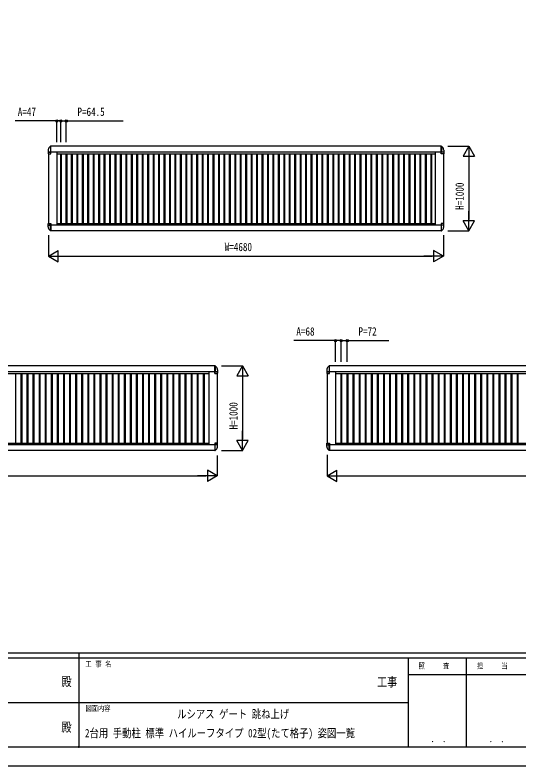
# Model space of a CAD drawing. Units: millimetres, scale not verified. Extents: x -12615 to 12615, y -8910 to 8910.
# Drawn here: x -771 to 5199, y -8910 to -21 of the extents above; entities that cross this region are included whole.
import ezdxf
from ezdxf.enums import TextEntityAlignment as Align

# ---------------------------------------------------------------- set-up
doc = ezdxf.new("R2010")
doc.units = ezdxf.units.MM
doc.header["$LTSCALE"] = 30
doc.header["$PDMODE"] = 32
doc.header["$PDSIZE"] = 15
for name, color, linetype in [('0-1_USER1', 3, 'Continuous'), ('0-2_YKK_A1', 4, 'Continuous'), ('0-3_YKK_D', 6, 'Continuous'), ('0-4_YKK_ZWAK', 7, 'Continuous')]:
    doc.layers.add(name, color=color, linetype=linetype)
doc.styles.add('ＭＳ ゴシック', font='')
doc.styles.get('ＭＳ ゴシック').set_extended_font_data('MS Gothic')

msp = doc.modelspace()

# ---------------------------------------------------------------- linework, layer by layer
at = {"layer": '0-2_YKK_A1'}
for p, q in [((-350.94, -1574.7), (-362.8, -1586.56)), ((-345.94, -1574.7), (-350.94, -1574.7)), ((-350.94, -1574.7), (-350.94, -1643)), ((-345.94, -1663), (-345.94, -1574.7)), ((4276.06, -1575), (-345.94, -1575)), ((4276.06, -1574.7), (4281.06, -1574.7)), ((4276.06, -1663), (4276.06, -1574.7)), ((4281.06, -1574.7), (4281.06, -1643)), ((4281.06, -1574.7), (4292.91, -1586.56)), ((-377.44, -1621.91), (-377.44, -1662)), ((-376.44, -1663), (-345.94, -1663)), ((-375.44, -1643), (-345.94, -1643)), ((-374.94, -1663), (-374.94, -2487)), ((4295.06, -1643), (-364.94, -1643)), ((-274.94, -1643), (-274.94, -2507)), ((-274.94, -1663), (4205.06, -1663)), ((-232.94, -1663), (-232.94, -2487)), ((-222.94, -1663), (-222.94, -2487)), ((-168.44, -1663), (-168.44, -2487)), ((-158.44, -1663), (-158.44, -2487)), ((-103.94, -1663), (-103.94, -2487)), ((-93.94, -1663), (-93.94, -2487)), ((-39.44, -1663), (-39.44, -2487)), ((-29.44, -1663), (-29.44, -2487)), ((25.06, -1663), (25.06, -2487)), ((35.06, -1663), (35.06, -2487)), ((89.56, -1663), (89.56, -2487)), ((99.56, -1663), (99.56, -2487)), ((154.06, -1663), (154.06, -2487)), ((164.06, -1663), (164.06, -2487)), ((218.56, -1663), (218.56, -2487)), ((228.56, -1663), (228.56, -2487)), ((283.06, -1663), (283.06, -2487)), ((293.06, -1663), (293.06, -2487)), ((347.56, -1663), (347.56, -2487)), ((357.56, -1663), (357.56, -2487)), ((412.06, -1663), (412.06, -2487)), ((422.06, -1663), (422.06, -2487)), ((476.56, -1663), (476.56, -2487)), ((486.56, -1663), (486.56, -2487)), ((541.06, -1663), (541.06, -2487)), ((551.06, -1663), (551.06, -2487)), ((605.56, -1663), (605.56, -2487)), ((615.56, -1663), (615.56, -2487)), ((670.06, -1663), (670.06, -2487)), ((680.06, -1663), (680.06, -2487)), ((734.56, -1663), (734.56, -2487)), ((744.56, -1663), (744.56, -2487)), ((799.06, -1663), (799.06, -2487)), ((809.06, -1663), (809.06, -2487)), ((863.56, -1663), (863.56, -2487)), ((873.56, -1663), (873.56, -2487)), ((928.06, -1663), (928.06, -2487)), ((938.06, -1663), (938.06, -2487)), ((992.56, -1663), (992.56, -2487)), ((1002.56, -1663), (1002.56, -2487)), ((1057.06, -1663), (1057.06, -2487)), ((1067.06, -1663), (1067.06, -2487)), ((1121.56, -1663), (1121.56, -2487)), ((1131.56, -1663), (1131.56, -2487)), ((1186.06, -1663), (1186.06, -2487)), ((1196.06, -1663), (1196.06, -2487)), ((1250.56, -1663), (1250.56, -2487)), ((1260.56, -1663), (1260.56, -2487)), ((1315.06, -1663), (1315.06, -2487)), ((1325.06, -1663), (1325.06, -2487)), ((1379.56, -1663), (1379.56, -2487)), ((1389.56, -1663), (1389.56, -2487)), ((1444.06, -1663), (1444.06, -2487)), ((1454.06, -1663), (1454.06, -2487)), ((1508.56, -1663), (1508.56, -2487)), ((1518.56, -1663), (1518.56, -2487)), ((1573.06, -1663), (1573.06, -2487)), ((1583.06, -1663), (1583.06, -2487)), ((1637.56, -1663), (1637.56, -2487)), ((1647.56, -1663), (1647.56, -2487)), ((1702.06, -1663), (1702.06, -2487)), ((1712.06, -1663), (1712.06, -2487)), ((1766.56, -1663), (1766.56, -2487)), ((1776.56, -1663), (1776.56, -2487)), ((1831.06, -1663), (1831.06, -2487)), ((1841.06, -1663), (1841.06, -2487)), ((1895.56, -1663), (1895.56, -2487)), ((1905.56, -1663), (1905.56, -2487)), ((1960.06, -1663), (1960.06, -2487)), ((1970.06, -1663), (1970.06, -2487)), ((2024.56, -1663), (2024.56, -2487)), ((2034.56, -1663), (2034.56, -2487)), ((2089.06, -1663), (2089.06, -2487)), ((2099.06, -1663), (2099.06, -2487)), ((2153.56, -1663), (2153.56, -2487)), ((2163.56, -1663), (2163.56, -2487)), ((2218.06, -1663), (2218.06, -2487)), ((2228.06, -1663), (2228.06, -2487)), ((2282.56, -1663), (2282.56, -2487)), ((2292.56, -1663), (2292.56, -2487)), ((2347.06, -1663), (2347.06, -2487)), ((2357.06, -1663), (2357.06, -2487)), ((2411.56, -1663), (2411.56, -2487)), ((2421.56, -1663), (2421.56, -2487)), ((2476.06, -1663), (2476.06, -2487)), ((2486.06, -1663), (2486.06, -2487)), ((2540.56, -1663), (2540.56, -2487)), ((2550.56, -1663), (2550.56, -2487)), ((2605.06, -1663), (2605.06, -2487)), ((2615.06, -1663), (2615.06, -2487)), ((2669.56, -1663), (2669.56, -2487)), ((2679.56, -1663), (2679.56, -2487)), ((2734.06, -1663), (2734.06, -2487)), ((2744.06, -1663), (2744.06, -2487)), ((2798.56, -1663), (2798.56, -2487)), ((2808.56, -1663), (2808.56, -2487)), ((2863.06, -1663), (2863.06, -2487)), ((2873.06, -1663), (2873.06, -2487)), ((2927.56, -1663), (2927.56, -2487)), ((2937.56, -1663), (2937.56, -2487)), ((2992.06, -1663), (2992.06, -2487)), ((3002.06, -1663), (3002.06, -2487)), ((3056.56, -1663), (3056.56, -2487)), ((3066.56, -1663), (3066.56, -2487)), ((3121.06, -1663), (3121.06, -2487)), ((3131.06, -1663), (3131.06, -2487)), ((3185.56, -1663), (3185.56, -2487)), ((3195.56, -1663), (3195.56, -2487)), ((3250.06, -1663), (3250.06, -2487)), ((3260.06, -1663), (3260.06, -2487)), ((3314.56, -1663), (3314.56, -2487)), ((3324.56, -1663), (3324.56, -2487)), ((3379.06, -1663), (3379.06, -2487)), ((3389.06, -1663), (3389.06, -2487)), ((3443.56, -1663), (3443.56, -2487)), ((3453.56, -1663), (3453.56, -2487)), ((3508.06, -1663), (3508.06, -2487)), ((3518.06, -1663), (3518.06, -2487)), ((3572.56, -1663), (3572.56, -2487)), ((3582.56, -1663), (3582.56, -2487)), ((3637.06, -1663), (3637.06, -2487)), ((3647.06, -1663), (3647.06, -2487)), ((3701.56, -1663), (3701.56, -2487)), ((3711.56, -1663), (3711.56, -2487)), ((3766.06, -1663), (3766.06, -2487)), ((3776.06, -1663), (3776.06, -2487)), ((3830.56, -1663), (3830.56, -2487)), ((3840.56, -1663), (3840.56, -2487)), ((3895.06, -1663), (3895.06, -2487)), ((3905.06, -1663), (3905.06, -2487)), ((3959.56, -1663), (3959.56, -2487)), ((3969.56, -1663), (3969.56, -2487)), ((4024.06, -1663), (4024.06, -2487)), ((4034.06, -1663), (4034.06, -2487)), ((4088.56, -1663), (4088.56, -2487)), ((4098.56, -1663), (4098.56, -2487)), ((4153.06, -1663), (4153.06, -2487)), ((4163.06, -1663), (4163.06, -2487)), ((4205.06, -1643), (4205.06, -2507)), ((4305.56, -1643), (4276.06, -1643)), ((4306.56, -1663), (4276.06, -1663)), ((4305.06, -1663), (4305.06, -2487)), ((4307.56, -1621.91), (4307.56, -1662)), ((-377.44, -2528.09), (-377.44, -2488)), ((-376.44, -2487), (-345.94, -2487)), ((-345.94, -2487), (-345.94, -2575.3)), ((-272.94, -2487), (4205.06, -2487)), ((4306.56, -2487), (4276.06, -2487)), ((4276.06, -2487), (4276.06, -2575.3)), ((4307.56, -2528.09), (4307.56, -2488)), ((-375.44, -2507), (-345.94, -2507)), ((4295.06, -2507), (-364.94, -2507)), ((-350.94, -2575.3), (-362.8, -2563.44)), ((-350.94, -2575.3), (-350.94, -2507)), ((-345.94, -2575.3), (-350.94, -2575.3)), ((4276.06, -2575), (-345.94, -2575)), ((4305.56, -2507), (4276.06, -2507)), ((4276.06, -2575.3), (4281.06, -2575.3)), ((4281.06, -2575.3), (4281.06, -2507)), ((4281.06, -2575.3), (4292.91, -2563.44)), ((1601.36, -4175), (-3925.94, -4175)), ((1596.06, -4174.7), (1601.06, -4174.7)), ((1596.06, -4263), (1596.06, -4174.7)), ((1601.06, -4174.7), (1601.06, -4243)), ((1601.06, -4174.7), (1612.91, -4186.56)), ((2949.06, -4174.7), (2937.2, -4186.56)), ((2954.06, -4174.7), (2949.06, -4174.7)), ((2949.06, -4174.7), (2949.06, -4243)), ((2954.06, -4263), (2954.06, -4174.7)), ((8776.06, -4175), (2954.06, -4175)), ((1627.56, -4243), (-3944.94, -4243)), ((-3854.94, -4263), (1525.06, -4263)), ((-763.94, -4263), (-763.94, -5087)), ((-701.94, -4263), (-701.94, -5087)), ((-691.94, -4263), (-691.94, -5087)), ((-629.94, -4263), (-629.94, -5087)), ((-619.94, -4263), (-619.94, -5087)), ((-557.94, -4263), (-557.94, -5087)), ((-547.94, -4263), (-547.94, -5087)), ((-485.94, -4263), (-485.94, -5087)), ((-475.94, -4263), (-475.94, -5087)), ((-413.94, -4263), (-413.94, -5087)), ((-403.94, -4263), (-403.94, -5087)), ((-341.94, -4263), (-341.94, -5087)), ((-331.94, -4263), (-331.94, -5087)), ((-269.94, -4263), (-269.94, -5087)), ((-259.94, -4263), (-259.94, -5087)), ((-197.94, -4263), (-197.94, -5087)), ((-187.94, -4263), (-187.94, -5087)), ((-125.94, -4263), (-125.94, -5087)), ((-115.94, -4263), (-115.94, -5087)), ((-53.94, -4263), (-53.94, -5087)), ((-43.94, -4263), (-43.94, -5087)), ((18.06, -4263), (18.06, -5087)), ((28.06, -4263), (28.06, -5087)), ((90.06, -4263), (90.06, -5087)), ((100.06, -4263), (100.06, -5087)), ((162.06, -4263), (162.06, -5087)), ((172.06, -4263), (172.06, -5087)), ((234.06, -4263), (234.06, -5087)), ((244.06, -4263), (244.06, -5087)), ((306.06, -4263), (306.06, -5087)), ((316.06, -4263), (316.06, -5087)), ((378.06, -4263), (378.06, -5087)), ((388.06, -4263), (388.06, -5087)), ((450.06, -4263), (450.06, -5087)), ((460.06, -4263), (460.06, -5087)), ((522.06, -4263), (522.06, -5087)), ((532.06, -4263), (532.06, -5087)), ((594.06, -4263), (594.06, -5087)), ((604.06, -4263), (604.06, -5087)), ((666.06, -4263), (666.06, -5087)), ((676.06, -4263), (676.06, -5087)), ((738.06, -4263), (738.06, -5087)), ((748.06, -4263), (748.06, -5087)), ((810.06, -4263), (810.06, -5087)), ((820.06, -4263), (820.06, -5087)), ((882.06, -4263), (882.06, -5087)), ((892.06, -4263), (892.06, -5087)), ((954.06, -4263), (954.06, -5087)), ((964.06, -4263), (964.06, -5087)), ((1026.06, -4263), (1026.06, -5087)), ((1036.06, -4263), (1036.06, -5087)), ((1098.06, -4263), (1098.06, -5087)), ((1108.06, -4263), (1108.06, -5087)), ((1170.06, -4263), (1170.06, -5087)), ((1180.06, -4263), (1180.06, -5087)), ((1242.06, -4263), (1242.06, -5087)), ((1252.06, -4263), (1252.06, -5087)), ((1314.06, -4263), (1314.06, -5087)), ((1324.06, -4263), (1324.06, -5087)), ((1386.06, -4263), (1386.06, -5087)), ((1396.06, -4263), (1396.06, -5087)), ((1458.06, -4263), (1458.06, -5087)), ((1468.06, -4263), (1468.06, -5087)), ((1525.06, -4243), (1525.06, -5105)), ((1625.56, -4243), (1596.06, -4243)), ((1596.06, -4263), (1626.56, -4263)), ((1626.56, -4263), (1596.06, -4263)), ((1625.06, -4263), (1625.06, -5087)), ((1627.56, -4221.91), (1627.56, -4262)), ((2922.56, -4221.91), (2922.56, -4262)), ((2923.56, -4263), (2954.06, -4263)), ((2924.56, -4243), (2954.06, -4243)), ((2925.06, -4263), (2925.06, -5087)), ((8776.06, -4243), (2935.06, -4243)), ((3025.06, -4243), (3025.06, -5107)), ((3025.06, -4263), (8705.06, -4263)), ((3088.06, -4263), (3088.06, -5087)), ((3098.06, -4263), (3098.06, -5087)), ((3160.06, -4263), (3160.06, -5087)), ((3170.06, -4263), (3170.06, -5087)), ((3232.06, -4263), (3232.06, -5087)), ((3242.06, -4263), (3242.06, -5087)), ((3304.06, -4263), (3304.06, -5087)), ((3314.06, -4263), (3314.06, -5087)), ((3376.06, -4263), (3376.06, -5087)), ((3386.06, -4263), (3386.06, -5087)), ((3448.06, -4263), (3448.06, -5087)), ((3458.06, -4263), (3458.06, -5087)), ((3520.06, -4263), (3520.06, -5087)), ((3530.06, -4263), (3530.06, -5087)), ((3592.06, -4263), (3592.06, -5087)), ((3602.06, -4263), (3602.06, -5087)), ((3664.06, -4263), (3664.06, -5087)), ((3674.06, -4263), (3674.06, -5087)), ((3736.06, -4263), (3736.06, -5087)), ((3746.06, -4263), (3746.06, -5087)), ((3808.06, -4263), (3808.06, -5087)), ((3818.06, -4263), (3818.06, -5087)), ((3880.06, -4263), (3880.06, -5087)), ((3890.06, -4263), (3890.06, -5087)), ((3952.06, -4263), (3952.06, -5087)), ((3962.06, -4263), (3962.06, -5087)), ((4024.06, -4263), (4024.06, -5087)), ((4034.06, -4263), (4034.06, -5087)), ((4096.06, -4263), (4096.06, -5087)), ((4106.06, -4263), (4106.06, -5087)), ((4168.06, -4263), (4168.06, -5087)), ((4178.06, -4263), (4178.06, -5087)), ((4240.06, -4263), (4240.06, -5087)), ((4250.06, -4263), (4250.06, -5087)), ((4312.06, -4263), (4312.06, -5087)), ((4322.06, -4263), (4322.06, -5087)), ((4384.06, -4263), (4384.06, -5087)), ((4394.06, -4263), (4394.06, -5087)), ((4456.06, -4263), (4456.06, -5087)), ((4466.06, -4263), (4466.06, -5087)), ((4528.06, -4263), (4528.06, -5087)), ((4538.06, -4263), (4538.06, -5087)), ((4600.06, -4263), (4600.06, -5087)), ((4610.06, -4263), (4610.06, -5087)), ((4672.06, -4263), (4672.06, -5087)), ((4682.06, -4263), (4682.06, -5087)), ((4744.06, -4263), (4744.06, -5087)), ((4754.06, -4263), (4754.06, -5087)), ((4816.06, -4263), (4816.06, -5087)), ((4826.06, -4263), (4826.06, -5087)), ((4888.06, -4263), (4888.06, -5087)), ((4898.06, -4263), (4898.06, -5087)), ((4960.06, -4263), (4960.06, -5087)), ((4970.06, -4263), (4970.06, -5087)), ((5032.06, -4263), (5032.06, -5087)), ((5042.06, -4263), (5042.06, -5087)), ((5104.06, -4263), (5104.06, -5087)), ((5114.06, -4263), (5114.06, -5087)), ((5176.06, -4263), (5176.06, -5087)), ((5186.06, -4263), (5186.06, -5087)), ((1627.56, -5107), (-3944.94, -5107)), ((-3854.94, -5087), (1525.06, -5087)), ((1596.06, -5087), (1626.56, -5087)), ((1626.56, -5087), (1596.06, -5087)), ((1596.06, -5087), (1596.06, -5175.3)), ((1625.56, -5107), (1596.06, -5107)), ((1601.06, -5175.3), (1601.06, -5107)), ((1627.56, -5128.09), (1627.56, -5088)), ((2922.56, -5128.09), (2922.56, -5088)), ((2923.56, -5087), (2954.06, -5087)), ((2924.56, -5107), (2954.06, -5107)), ((8776.06, -5107), (2935.06, -5107)), ((2949.06, -5175.3), (2949.06, -5107)), ((2954.06, -5087), (2954.06, -5175.3)), ((3025.06, -5087), (8705.06, -5087)), ((1601.36, -5175), (-3925.94, -5175)), ((1596.06, -5175.3), (1601.06, -5175.3)), ((1601.06, -5175.3), (1612.91, -5163.44)), ((2949.06, -5175.3), (2937.2, -5163.44)), ((2954.06, -5175.3), (2949.06, -5175.3)), ((8776.06, -5175), (2954.06, -5175))]:
    msp.add_line(p, q, dxfattribs=at)
for centre, radius, start, end in [((-327.44, -1621.91), 50, 135, 180), ((4257.56, -1621.91), 50, 0, 45), ((-376.44, -1662), 1, 180, 270), ((4306.56, -1662), 1, 270, 0), ((-376.44, -2488), 1, 90, 180), ((4306.56, -2488), 1, 0, 90), ((-327.44, -2528.09), 50, 180, 225), ((4257.56, -2528.09), 50, 315, 0), ((1577.56, -4221.91), 50, 0, 45), ((1626.56, -4262), 1, 270, 0), ((2972.56, -4221.91), 50, 135, 180), ((2923.56, -4262), 1, 180, 270), ((1577.56, -5128.09), 50, 315, 0), ((1626.56, -5088), 1, 0, 90), ((2923.56, -5088), 1, 90, 180), ((2972.56, -5128.09), 50, 180, 225)]:
    msp.add_arc(centre, radius, start, end, dxfattribs=at)
at = {"layer": '0-3_YKK_D'}
for p, q in [((-274.94, -1275), (-768.14, -1275)), ((-274.94, -1525), (-274.94, -1274)), ((-227.94, -1275), (-274.94, -1275)), ((-227.94, -1525), (-227.94, -1274)), ((-227.94, -1525), (-227.94, -1274)), ((-227.94, -1275), (-176.94, -1275)), ((-163.44, -1525), (-163.44, -1274)), ((4355.06, -1575), (4606.06, -1575)), ((4605.06, -1575), (4537.56, -1691.91)), ((4605.06, -1575), (4672.56, -1691.91)), ((4605.06, -1575), (4605.06, -1808.83)), ((4537.56, -1691.91), (4672.56, -1691.91)), ((4605.06, -1710), (4605.06, -2440)), ((4605.06, -2575), (4605.06, -2341.17)), ((4605.06, -2575), (4537.56, -2458.09)), ((4672.56, -2458.09), (4537.56, -2458.09)), ((4605.06, -2575), (4672.56, -2458.09)), ((4355.06, -2575), (4606.06, -2575)), ((-374.94, -2625), (-374.94, -2876)), ((4305.06, -2625), (4305.06, -2876)), ((-374.94, -2875), (-258.03, -2807.5)), ((-258.03, -2942.5), (-258.03, -2807.5)), ((4305.06, -2875), (4188.15, -2807.5)), ((4188.15, -2807.5), (4188.15, -2942.5)), ((-374.94, -2875), (-258.03, -2942.5)), ((-374.94, -2875), (-141.11, -2875)), ((-239.94, -2875), (4170.06, -2875)), ((4305.06, -2875), (4071.23, -2875)), ((4305.06, -2875), (4188.15, -2942.5)), ((3025.06, -4125), (3025.06, -3874)), ((3093.06, -4125), (3093.06, -3874)), ((3093.06, -4125), (3093.06, -3874)), ((3165.06, -4125), (3165.06, -3874)), ((1675.06, -4175), (1926.06, -4175)), ((1925.06, -4175), (1857.56, -4291.91)), ((1925.06, -4175), (1992.56, -4291.91)), ((1925.06, -4175), (1925.06, -4408.83)), ((1857.56, -4291.91), (1992.56, -4291.91)), ((1925.06, -4310), (1925.06, -5040)), ((1925.06, -5175), (1925.06, -4941.17)), ((1925.06, -5175), (1857.56, -5058.09)), ((1992.56, -5058.09), (1857.56, -5058.09)), ((1925.06, -5175), (1992.56, -5058.09)), ((1625.06, -5235), (1625.06, -5476)), ((1675.06, -5175), (1926.06, -5175)), ((2925.06, -5225), (2925.06, -5476)), ((1625.06, -5475), (1508.15, -5407.5)), ((1508.15, -5407.5), (1508.15, -5542.5)), ((2925.06, -5475), (3041.97, -5407.5)), ((3041.97, -5542.5), (3041.97, -5407.5)), ((-3819.94, -5475), (1490.06, -5475)), ((1625.06, -5475), (1391.23, -5475)), ((1625.06, -5475), (1508.15, -5542.5)), ((2925.06, -5475), (3041.97, -5542.5)), ((2925.06, -5475), (3158.89, -5475)), ((3060.06, -5475), (8670.06, -5475))]:
    msp.add_line(p, q, dxfattribs=at)
for points in [[(-227.94, -1275), (-163.44, -1275), (509.76, -1275)], [(3093.06, -3875), (3025.06, -3875), (2531.86, -3875)], [(3093.06, -3875), (3165.06, -3875), (3658.26, -3875)]]:
    msp.add_lwpolyline(points, dxfattribs=at)
for centre in [(-274.94, -1275), (-227.94, -1275), (-227.94, -1275), (-163.44, -1275), (3025.06, -3875), (3093.06, -3875), (3093.06, -3875), (3165.06, -3875)]:
    msp.add_circle(centre, 12.75, dxfattribs=at)
at = {"layer": '0-4_YKK_ZWAK'}
for p, q in [((11685.06, -7575), (-11714.94, -7575)), ((-14.94, -7635), (-3914.94, -7635)), ((-14.94, -7575), (-14.94, -8685)), ((3885.06, -7635), (-14.94, -7635)), ((4575.06, -7635), (4575.06, -8685)), ((5955.06, -7830), (3885.06, -7830)), ((-3892.44, -8160), (-14.94, -8160)), ((-14.94, -8160), (3885.06, -8160)), ((-3914.94, -8685), (-14.94, -8685)), ((-14.94, -8685), (3885.06, -8685)), ((3885.06, -8685), (5955.06, -8685))]:
    msp.add_line(p, q, dxfattribs=at)
msp.add_lwpolyline([(-12615, -8910), (12615, -8910), (12615, 8910), (-12615, 8910)], close=True, dxfattribs=at)
msp.add_lwpolyline([(5955.06, -7635), (3885.06, -7635), (3885.06, -8685)], dxfattribs=at)
msp.add_point((-14.94, -8685), dxfattribs=at)

# ---------------------------------------------------------------- texts
at = {"layer": '0-1_USER1', "style": 'ＭＳ ゴシック', "width": 0.8}
for s, p in [('ルシアス ゲート 跳ね上げ', (1149.49, -8375.59)), ('2台用 手動柱 標準 ハイルーフタイプ 02型(たて格子) 姿図一覧', (57.61, -8600.59))]:
    msp.add_text(s, height=98.97, dxfattribs=at).set_placement(p, align=Align.BOTTOM_LEFT)
at = {"layer": '0-3_YKK_D', "style": 'ＭＳ ゴシック', "width": 0.8}
for s, p in [('A=47', (-738.14, -1245)), ('P=64.5', (-31.44, -1245)), ('W=4680', (1713.06, -2845)), ('A=68', (2561.86, -3845)), ('P=72', (3297.06, -3845))]:
    msp.add_text(s, height=98.97, dxfattribs=at).set_placement(p, align=Align.BOTTOM_LEFT)
for p in [(4575.06, -2327), (1895.06, -4927)]:
    msp.add_text('H=1000', height=98.97, rotation=90, dxfattribs=at).set_placement(p, align=Align.BOTTOM_LEFT)
at = {"layer": '0-4_YKK_ZWAK', "style": 'ＭＳ ゴシック', "width": 0.8}
for s, height, p in [('工 事 名', 65.98, (63.81, -7755)), ('照     査', 65.98, (4009.26, -7777.5)), ('担     当', 65.98, (4701.66, -7777.5)), ('殿', 110, (-221, -7997.5)), ('工事', 110, (3517, -8002.4)), ('図面内容', 65.98, (63.81, -8280)), ('殿', 110, (-221, -8537.5)), ('． ．', 77.75, (4155, -8653.06)), ('． ．', 77.75, (4845, -8653.06))]:
    msp.add_text(s, height=height, dxfattribs=at).set_placement(p, align=Align.BOTTOM_LEFT)

doc.saveas('drawing.dxf')
